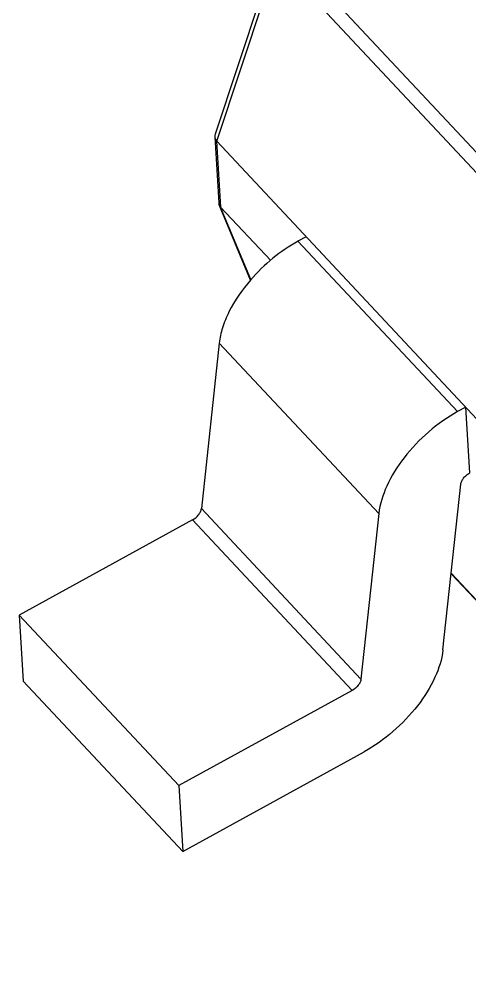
# Model space of a CAD drawing. Header units: millimetres. Extents: x 1514 to 2054, y 119 to 530.
# Drawn here: x 1774.594 to 1775.396, y 323.224 to 324.946 of the extents above; entities that cross this region are included whole.
import ezdxf

# ---------------------------------------------------------------- set-up
doc = ezdxf.new("R2010")
doc.units = ezdxf.units.MM
doc.header["$LTSCALE"] = 30.734
doc.layers.get('0').update_dxf_attribs({"linetype": 'CONTINUOUS'})

msp = doc.modelspace()

# ---------------------------------------------------------------- linework, layer by layer
at = {"color": 7}
for p, q in [((1775.0499, 325.0648), (1774.9426, 324.7405)), ((1776.6488, 323.3819), (1775.0681, 325.0716)), ((1774.9454, 324.7279), (1775.0525, 325.0519)), ((1775.0525, 325.0519), (1776.6333, 323.3622)), ((1774.942, 324.736), (1774.949, 324.6178)), ((1774.9525, 324.6103), (1774.9456, 324.7278)), ((1776.63, 322.9272), (1774.9456, 324.7278)), ((1775.0057, 324.4802), (1774.9498, 324.6142)), ((1774.9498, 324.6142), (1774.9525, 324.6103)), ((1775.0063, 324.481), (1774.9523, 324.6105)), ((1775.0416, 324.5151), (1774.9523, 324.6105)), ((1775.1049, 324.5574), (1775.0903, 324.5494)), ((1775.0903, 324.5494), (1775.3748, 324.2453)), ((1774.9498, 324.3677), (1774.9181, 324.0722)), ((1774.9498, 324.3677), (1775.2344, 324.0636)), ((1775.3894, 324.2533), (1775.3749, 324.2453)), ((1775.3964, 324.1359), (1775.3894, 324.2533)), ((1775.3487, 323.8199), (1775.3804, 324.1156)), ((1774.9181, 324.0722), (1775.2026, 323.768)), ((1774.9025, 324.052), (1774.5935, 323.882)), ((1775.187, 323.7478), (1774.9025, 324.052)), ((1775.2344, 324.0636), (1775.2026, 323.768)), ((1776.0363, 323.2366), (1775.3633, 323.9561)), ((1776.0365, 323.2374), (1775.3634, 323.9569)), ((1774.5935, 323.882), (1774.6004, 323.7645)), ((1774.5935, 323.882), (1774.878, 323.5778)), ((1774.6004, 323.7645), (1774.885, 323.4604)), ((1775.187, 323.7478), (1774.878, 323.5778)), ((1774.885, 323.4604), (1775.2083, 323.6383)), ((1774.878, 323.5778), (1774.885, 323.4604))]:
    msp.add_line(p, q, dxfattribs=at)
for points in [[(1774.9426, 324.7405), (1774.9421, 324.7391), (1774.9419, 324.7375), (1774.942, 324.7361)], [(1774.949, 324.6177), (1774.9491, 324.6166), (1774.9493, 324.6154), (1774.9498, 324.6143)]]:
    msp.add_open_spline(points, degree=3, dxfattribs=at)
for points, knots in [([(1774.942, 324.7361), (1774.942, 324.7353), (1774.9425, 324.7324), (1774.9439, 324.7296), (1774.9454, 324.728)], [0, 0, 0, 0, 0.241821, 1, 1, 1, 1]), ([(1775.0904, 324.5495), (1775.0746, 324.5407), (1775.0442, 324.5199), (1775.0178, 324.4943), (1775.0056, 324.4802)], [0, 0, 0, 0, 0.493503, 1, 1, 1, 1]), ([(1775.0056, 324.4802), (1774.9907, 324.4629), (1774.9714, 324.4353), (1774.9552, 324.396), (1774.9508, 324.3769), (1774.9498, 324.3677)], [0, 0, 0, 0, 0.540486, 0.782722, 1, 1, 1, 1]), ([(1775.3749, 324.2453), (1775.3566, 324.2352), (1775.3219, 324.2107), (1775.2788, 324.1655), (1775.2477, 324.1161), (1775.2362, 324.0804), (1775.2344, 324.0636)], [0, 0, 0, 0, 0.264754, 0.53435, 0.785497, 1, 1, 1, 1]), ([(1775.3804, 324.1156), (1775.3806, 324.1175), (1775.382, 324.1215), (1775.3855, 324.127), (1775.3904, 324.132), (1775.3943, 324.1348), (1775.3964, 324.1359)], [0, 0, 0, 0, 0.21525, 0.46685, 0.736174, 1, 1, 1, 1]), ([(1774.9025, 324.052), (1774.9066, 324.0542), (1774.9119, 324.0589), (1774.9166, 324.0663), (1774.9179, 324.0703), (1774.9181, 324.0722)], [0, 0, 0, 0, 0.533095, 0.784933, 1, 1, 1, 1]), ([(1775.3487, 323.8199), (1775.3469, 323.8031), (1775.3353, 323.7675), (1775.3043, 323.7181), (1775.2612, 323.673), (1775.2266, 323.6484), (1775.2083, 323.6383)], [0, 0, 0, 0, 0.214546, 0.465598, 0.735208, 1, 1, 1, 1]), ([(1775.2026, 323.768), (1775.2024, 323.7661), (1775.2011, 323.7622), (1775.1964, 323.7548), (1775.1911, 323.7501), (1775.187, 323.7478)], [0, 0, 0, 0, 0.215067, 0.466905, 1, 1, 1, 1])]:
    msp.add_open_spline(points, degree=3, knots=knots, dxfattribs=at)

doc.saveas('drawing.dxf')
